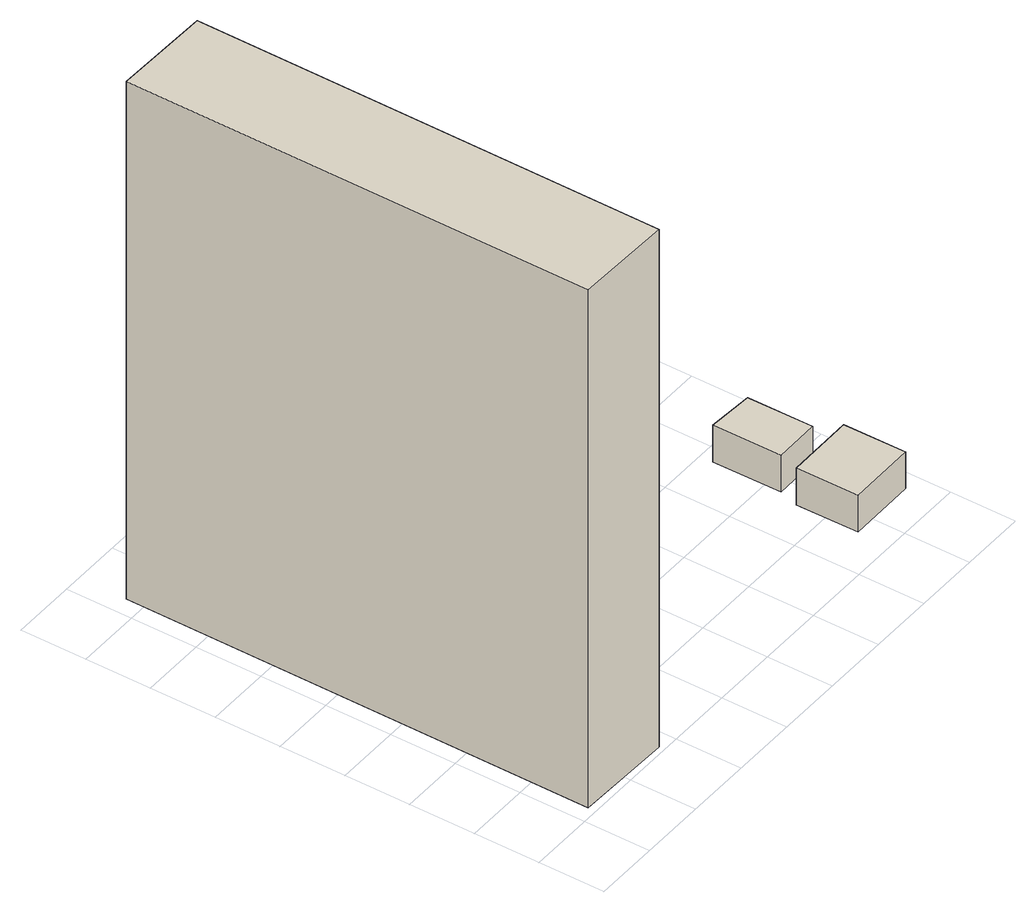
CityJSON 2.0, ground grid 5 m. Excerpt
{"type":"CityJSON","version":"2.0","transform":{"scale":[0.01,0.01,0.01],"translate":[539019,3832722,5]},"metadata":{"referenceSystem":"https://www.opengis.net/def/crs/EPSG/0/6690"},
"CityObjects":{
"building1":{"type":"Building","attributes":{"class":"3002","measuredHeight":42.3,"BuildingDetailAttribute.specifiedBuildingCoverageRate":0.6,"BuildingDetailAttribute.surveyYear":2017,"BuildingHighTideRiskAttribute.description":"1","BuildingHighTideRiskAttribute.rank":"2","BuildingHighTideRiskAttribute.depth":0.602,"BuildingIDAttribute.prefecture":"27","BuildingIDAttribute.city":"27125"},"geometry":[{"type":"Solid","lod":"1","boundaries":[[[[0,1,2,3]],[[2,4,5,3]],[[1,6,4,2]],[[0,7,6,1]],[[3,5,7,0]],[[4,6,7,5]]]]}]},
"building2":{"type":"Building","attributes":{"計測周辺長":20,"1/2500図郭":74,"区名":"住之江区","町丁目名称":"南港中４丁目","街区番号":2,"class":"3001","usage":"412","storeysAboveGround":1,"BuildingDetailAttribute.buildingRoofEdgeArea":24.93,"BuildingDetailAttribute.buildingStructureType":"610","BuildingDetailAttribute.buildingStructureOrgType":"2","BuildingDetailAttribute.detailedUsage":"1130","BuildingDetailAttribute.specifiedBuildingCoverageRate":0.6,"BuildingDetailAttribute.surveyYear":2017,"BuildingHighTideRiskAttribute.description":"1","BuildingHighTideRiskAttribute.rank":"2","BuildingHighTideRiskAttribute.depth":1.09,"BuildingIDAttribute.prefecture":"27","BuildingIDAttribute.city":"27125"},"geometry":[{"type":"Solid","lod":"1","boundaries":[[[[8,9,10,11]],[[10,12,13,11]],[[9,14,12,10]],[[8,15,14,9]],[[11,13,15,8]],[[12,14,15,13]]]]}]},
"building3":{"type":"Building","attributes":{"計測周辺長":17.26,"1/2500図郭":74,"区名":"住之江区","町丁目名称":"南港中４丁目","街区番号":2,"class":"3001","usage":"412","storeysAboveGround":1,"BuildingDetailAttribute.buildingRoofEdgeArea":17.94,"BuildingDetailAttribute.buildingStructureType":"610","BuildingDetailAttribute.buildingStructureOrgType":"2","BuildingDetailAttribute.detailedUsage":"1130","BuildingDetailAttribute.specifiedBuildingCoverageRate":0.6,"BuildingDetailAttribute.surveyYear":2017,"BuildingHighTideRiskAttribute.description":"1","BuildingHighTideRiskAttribute.rank":"2","BuildingHighTideRiskAttribute.depth":1.09,"BuildingIDAttribute.prefecture":"27","BuildingIDAttribute.city":"27125"},"geometry":[{"type":"Solid","lod":"1","boundaries":[[[[16,17,18,19]],[[18,20,21,19]],[[17,22,20,18]],[[16,23,22,17]],[[19,21,23,16]],[[20,22,23,21]]]]}]}
},
"vertices":[
[98,43,59],[113,3617,59],[863,3600,59],[848,25,59],[863,3600,4285],[848,25,4285],[113,3617,4285],[98,43,4285],
[3345,250,31],[3340,725,31],[3865,730,31],[3870,255,31],[3865,730,331],[3870,255,331],[3340,725,331],[3345,250,331],
[3389,875,32],[3384,1400,32],[3734,1379,32],[3739,879,32],[3734,1379,332],[3739,879,332],[3384,1400,332],[3389,875,332]
]}
